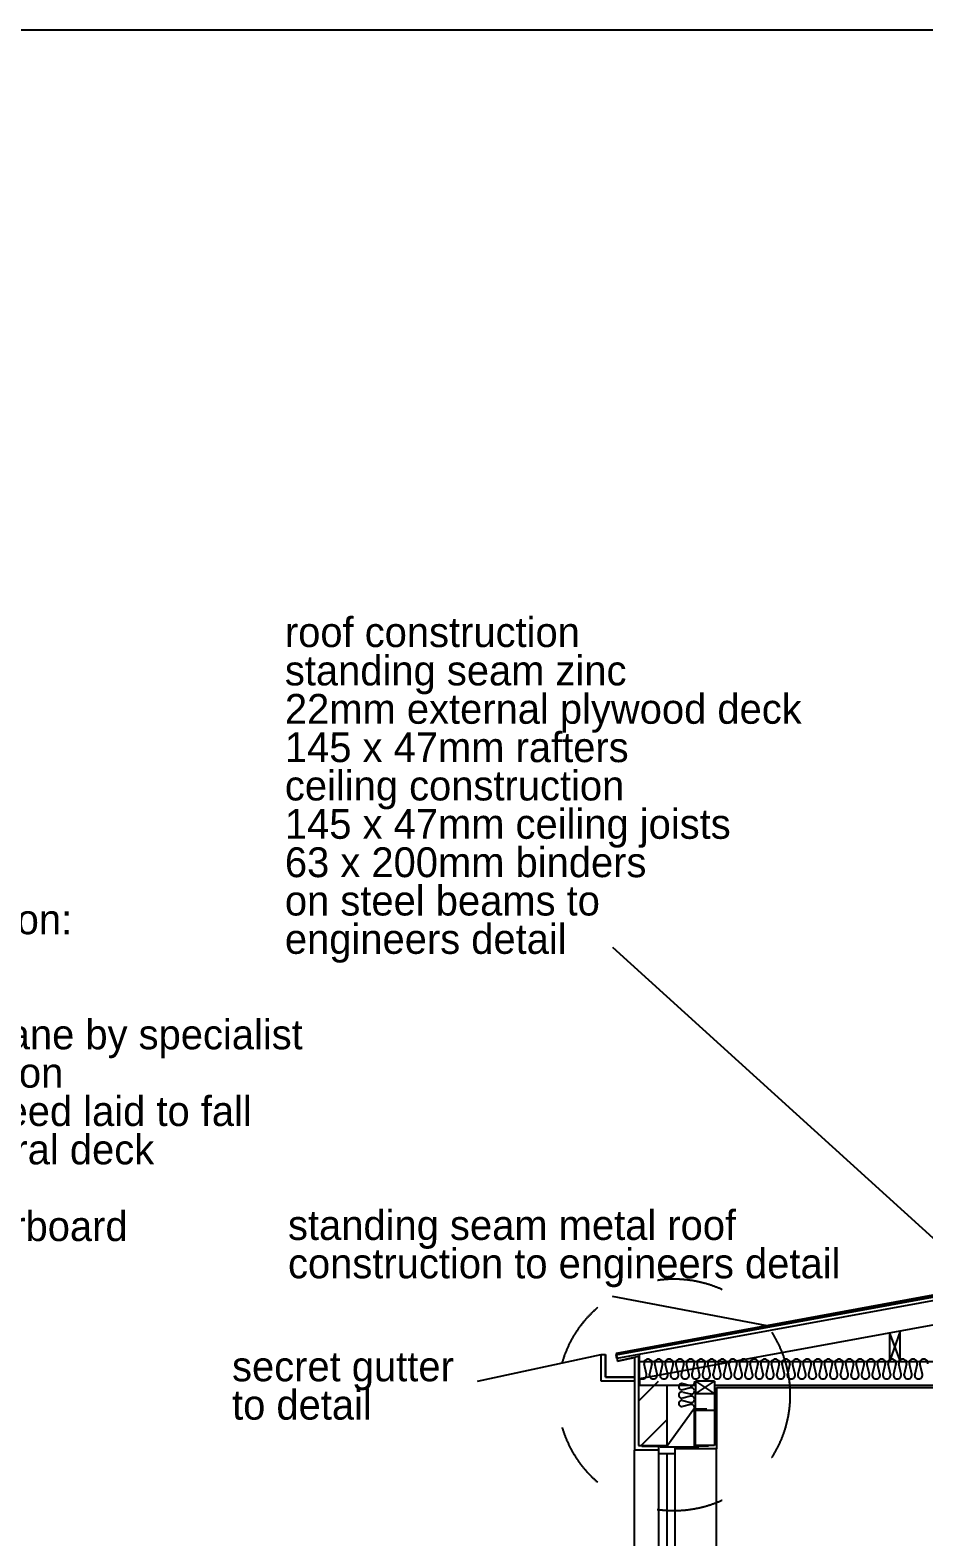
# Model space of a CAD drawing. Header units: millimetres. Extents: x -21022 to 21192, y -14865 to 14865.
# Drawn here: x -4998 to 392, y 5773 to 14865 of the extents above; entities that cross this region are included whole.
import ezdxf

# ---------------------------------------------------------------- set-up
doc = ezdxf.new("R2010")
doc.units = ezdxf.units.MM
doc.linetypes.add('DOT', pattern=[16, 4, -4, 4, -4])
for name, color, linetype, true_color in [('00_-_SECTIONS', 7, 'Continuous', 0xffffff), ('1', 7, 'Continuous', 0xffffff), ('NEW_GF', 7, 'Continuous', 0xffffff)]:
    doc.layers.add(name, color=color, linetype=linetype, true_color=true_color)
pattern_1 = [(45, (0, 0), (-141.4214, 141.4214), [])]

# ---------------------------------------------------------------- blocks, each defined once
blk = doc.blocks.new('WINDOW_IN_SECTION')
at = {"layer": '00_-_SECTIONS', "color": 1, "linetype": 'Continuous', "ltscale": 100}
for p, q in [((151, 4), (312.8, 229)), ((312.8, 229), (392.8, 229)), ((317.8, 4), (317.8, 225)), ((317.8, 225), (372.8, 225)), ((0, 4), (151, 4)), ((110, 0), (342.8, 0)), ((402.8, 4), (317.8, 4))]:
    blk.add_line(p, q, dxfattribs=at)
at = {"layer": '00_-_SECTIONS', "color": 2, "linetype": 'Continuous', "ltscale": 100}
for p, q in [((322.8, 221), (437.7, 221)), ((322.8, 8), (322.8, 221)), ((437.7, 221), (437.7, 8)), ((437.7, 8), (322.8, 8))]:
    blk.add_line(p, q, dxfattribs=at)
at = {"layer": '00_-_SECTIONS'}
for tag in ['Width', 'Version', 'Area', 'TYPE', 'ANGLE', 'Floor', 'Sfb', 'Part_Number', 'Description', 'Manufacturer', 'Quantity', 'Length', 'Height', 'PAT_NAME', 'Group', 'Ht1', 'PREFIX', 'IDENTIFIER', 'NUMBER', 'OUTER_LEAF', 'CAVITY', 'INNER_LEAF', 'REVEAL']:
    blk.add_attdef(tag, (0, 0), '', height=1, dxfattribs=at)
blk = doc.blocks.new('21A0FD4C')
at = {"layer": '00_-_SECTIONS', "color": 1, "linetype": 'Continuous', "ltscale": 100}
for p, q in [((249.2, 370.5), (249.2, 0)), ((249.2, 370.5), (3857.9, 370.5)), ((249.2, 0), (0, 0))]:
    blk.add_line(p, q, dxfattribs=at)
at = {"layer": '00_-_SECTIONS'}
blk.add_attdef('Sfb', (0, 0), '', height=1, dxfattribs=at)
blk = doc.blocks.new('8A2011B0')
at = {"layer": '00_-_SECTIONS', "linetype": 'Continuous', "ltscale": 100}
h = blk.add_hatch(dxfattribs=at)
h.set_pattern_fill('_USER', color=1, scale=200, angle=45, style=0, pattern_type=0)
h.set_pattern_definition(pattern_1)
h.paths.add_polyline_path([(18825.5, 16180.8), (18825.5, 15793.3), (18775.5, 15793.3), (18654.5, 15793.3), (18654.5, 16155.8), (18654.5, 16180.8)])
at = {"layer": '00_-_SECTIONS', "color": 1, "linetype": 'Continuous', "ltscale": 100}
for p, q in [((18498.3, 18801.5), (20958.1, 16566.1)), ((18518.8, 16349.4), (22333.4, 17048.1)), ((19429.7, 16516.2), (18498.3, 16693.3)), ((17683.7, 16180.8), (18429.5, 16342.2)), ((18654.5, 16330.8), (18526.8, 16301.8)), ((18629.5, 16326.6), (18629.5, 15764.3)), ((18825.5, 16155.8), (18825.5, 15793.3)), ((18920.7, 16166.7), (18968.8, 16155.1)), ((18968.8, 16141.4), (18920.7, 16129.8)), ((18920.7, 16116), (18968.8, 16104.4)), ((18992.2, 16180.8), (18992.2, 16173.6)), ((18992.2, 16180.8), (18992.2, 16180.8)), ((18997.2, 16105.8), (19112.2, 16180.8)), ((18997.2, 16180.8), (19112.2, 16105.8)), ((18997.2, 16014.3), (18997.2, 16105.8)), ((18968.8, 16090.7), (18920.7, 16079.1)), ((18920.7, 16065.4), (18968.8, 16053.8)), ((18968.8, 16040), (18920.7, 16028.4)), ((18992.2, 16014.3), (18992.2, 16021.6)), ((18775.5, 15764.3), (18629.5, 15764.3))]:
    blk.add_line(p, q, dxfattribs=at)
at = {"layer": '00_-_SECTIONS', "color": 3, "linetype": 'Continuous', "ltscale": 100}
for p, q in [((18654.5, 16330.8), (18654.5, 15793.3)), ((19112.2, 16180.8), (18997.2, 16180.8)), ((18997.2, 16180.8), (18997.2, 16105.8)), ((19112.2, 16105.8), (18997.2, 16105.8)), ((19112.2, 16180.8), (19112.2, 16105.8)), ((19112.2, 16105.8), (19112.2, 16006.3)), ((18654.5, 15793.3), (18825.5, 15793.3))]:
    blk.add_line(p, q, dxfattribs=at)
at = {"layer": '00_-_SECTIONS', "color": 1, "linetype": 'Continuous', "ltscale": 100}
for centre, start, end in [((18916.2, 16148.2), 76.43025, 283.56975), ((18916.2, 16148.2), 76.43025, 283.56975), ((18916.2, 16097.6), 76.43025, 283.56975), ((18916.2, 16097.6), 76.43025, 283.56975), ((18973.2, 16173.6), 256.43025, 0), ((18973.2, 16173.6), 256.43025, 0), ((18973.2, 16122.9), 0, 103.56975), ((18973.2, 16122.9), 0, 103.56975), ((18973.2, 16122.9), 256.43025, 0), ((18973.2, 16122.9), 256.43025, 0), ((18916.2, 16046.9), 76.43025, 283.56975), ((18916.2, 16046.9), 76.43025, 283.56975), ((18973.2, 16072.2), 0, 103.56975), ((18973.2, 16072.2), 0, 103.56975), ((18973.2, 16072.2), 256.43025, 0), ((18973.2, 16072.2), 256.43025, 0), ((18973.2, 16021.6), 0, 103.56975), ((18973.2, 16021.6), 0, 103.56975)]:
    blk.add_arc(centre, 19, start, end, dxfattribs=at)
at = {"layer": '00_-_SECTIONS', "color": 15, "linetype": 'Continuous', "ltscale": 100}
for s, p in [('roof construction', (16521.4, 20611.6)), ('standing seam zinc ', (16521.4, 20380.2)), ('22mm external plywood deck', (16521.4, 20148.7)), ('145 x 47mm rafters', (16521.4, 19917.3)), ('ceiling construction', (16521.4, 19685.9)), ('145 x 47mm ceiling joists', (16521.4, 19454.5)), ('63 x 200mm binders ', (16521.4, 19223)), ('on steel beams to', (16521.4, 18991.6)), ('deck construction:', (13298.3, 18878.6)), ('engineers detail ', (16521.4, 18760.2)), ('1.5mm membrane by specialist', (13298.3, 18184.3)), ('120mm insulation', (13298.3, 17952.9)), ('135-75mm screed laid to fall', (13298.3, 17721.4)), ('155mm structural deck', (13298.3, 17490)), ('12.5mm plasterboard', (13298.3, 17027.2)), ('standing seam metal roof', (16540.3, 17033.7)), ('construction to engineers detail', (16540.3, 16802.3))]:
    blk.add_text(s, height=180, dxfattribs=at).set_placement(p)
at = {"layer": '00_-_SECTIONS'}
blk.add_attdef('Sfb', (0, 0), '', height=1, dxfattribs=at)
blk = doc.blocks.new('E6629373')
at = {"layer": '00_-_SECTIONS', "color": 1, "linetype": 'Continuous', "ltscale": 100}
for p, q in [((171, 2196), (171, 25)), ((271, 25), (271, 2192)), ((25, 25), (25, 2171)), ((271, 2150), (171, 2150)), ((221, 2150), (221, 75)), ((520.2, 25), (520.2, 2179.5)), ((171, 25), (0, 25)), ((0, 25), (0, 0)), ((545.2, 0), (0, 0)), ((271, 75), (171, 75)), ((545.2, 25), (271, 25)), ((545.2, 0), (545.2, 25))]:
    blk.add_line(p, q, dxfattribs=at)
at = {"layer": '00_-_SECTIONS'}
blk.add_attdef('Sfb', (0, 0), '', height=1, dxfattribs=at)
blk = doc.blocks.new('AB855F3E')
at = {"layer": '00_-_SECTIONS', "color": 1, "linetype": 'Continuous', "ltscale": 100}
for p, q in [((6050.3, 5466.5), (6050.3, 5627.9)), ((6050.3, 5627.9), (6075.3, 5627.9)), ((6075.3, 5627.9), (6075.3, 5491.5)), ((6250.3, 5466.5), (6050.3, 5466.5)), ((6075.3, 5491.5), (6250.3, 5491.5)), ((5515.1, 3979), (6396.3, 2904))]:
    blk.add_line(p, q, dxfattribs=at)
at = {"layer": '00_-_SECTIONS', "color": 2, "linetype": 'Continuous', "ltscale": 100}
for p, q in [((730, 2200), (130, 2200)), ((330, 0), (330, 2200)), ((330, 1100), (330, 2200)), ((330, 1100), (330, 0)), ((730, 0), (130, 0))]:
    blk.add_line(p, q, dxfattribs=at)
at = {"layer": '00_-_SECTIONS', "color": 4, "linetype": 'Continuous', "ltscale": 100}
for p, q in [((259.3, 2270.7), (400.7, 2129.3)), ((400.7, -70.7), (259.3, 70.7))]:
    blk.add_line(p, q, dxfattribs=at)
at = {"layer": '00_-_SECTIONS', "color": 15, "linetype": 'Continuous', "ltscale": 100}
for s, p in [('secret gutter', (3823.5, 5466.5)), ('to detail', (3823.5, 5235.1)), ('door threshold', (4230.5, 4064.1)), ('to detail', (4230.5, 3832.7))]:
    blk.add_text(s, height=180, dxfattribs=at).set_placement(p)
at = {"layer": '00_-_SECTIONS', "color": 3, "linetype": 'Continuous', "ltscale": 100}
blk.add_text('2200', height=180, rotation=90, dxfattribs=at).set_placement((180, 785.5))
at = {"layer": '00_-_SECTIONS'}
blk.add_attdef('Sfb', (0, 0), '', height=1, dxfattribs=at)
blk = doc.blocks.new('ACA546F8')
at = {"layer": '00_-_SECTIONS', "linetype": 'Continuous', "ltscale": 100}
h = blk.add_hatch(dxfattribs=at)
h.set_pattern_fill('_USER', color=1, scale=200, angle=45, style=0, pattern_type=0)
h.set_pattern_definition(pattern_1)
h.paths.add_polyline_path([(10180.2, 650), (10180.2, 1300), (10280.2, 1300), (10280.2, 1250), (10280.2, 650)])
h = blk.add_hatch(dxfattribs=at)
h.set_pattern_fill('net', color=1, scale=100, angle=45, style=0)
h.set_pattern_definition([(45, (0, 0), (-224.506, 224.506), []), (135, (0, 0), (-224.506, -224.506), [])])
h.paths.add_polyline_path([(10180.2, 390), (10180.2, 650), (10280.2, 650), (10280.2, 390)])
h.paths.add_polyline_path([(10180.2, 0), (10180.2, 240), (10280.2, 240), (10280.2, 0)])
h = blk.add_hatch(dxfattribs=at)
h.set_pattern_fill('AR-CONC', color=1, scale=100, angle=30, style=0)
h.paths.add_polyline_path([(0, 30), (2446.9, 30), (2446.9, 180), (0, 180)])
at = {"layer": '00_-_SECTIONS', "color": 1, "linetype": 'Continuous', "ltscale": 100}
for p, q in [((8767.7, 4457.6), (8767.7, 4469.3)), ((8767.7, 3094.5), (8767.7, 4219.3)), ((9645.3, 3094.5), (8767.7, 3094.5)), ((10167.7, 2656.1), (9645.3, 3094.5)), ((10167.7, 2705), (10167.7, 2329.5)), ((10380.2, 2329.5), (10167.7, 2329.5)), ((10167.7, 1300), (10167.7, 650)), ((10280.2, 1300), (10280.2, 390)), ((10280.2, 1300), (10430.2, 1250)), ((10430.2, 1300), (10280.2, 1250)), ((10430.2, 0), (10430.2, 1300)), ((10280.2, 1250), (10430.2, 1250)), ((10285.2, 1250), (10285.2, 1228.7)), ((10308.7, 1210.2), (10356.8, 1221.8)), ((10356.8, 1184.9), (10308.7, 1196.5)), ((10308.7, 1159.5), (10356.8, 1171.1)), ((10356.8, 1134.2), (10308.7, 1145.8)), ((10308.7, 1108.9), (10356.8, 1120.5)), ((10356.8, 1083.5), (10308.7, 1095.1)), ((10308.7, 1058.2), (10356.8, 1069.8)), ((10356.8, 1032.9), (10308.7, 1044.5)), ((10308.7, 1007.5), (10356.8, 1019.1)), ((10356.8, 982.2), (10308.7, 993.8)), ((10308.7, 956.9), (10356.8, 968.5)), ((10356.8, 931.5), (10308.7, 943.1)), ((10308.7, 906.2), (10356.8, 917.8)), ((10356.8, 880.9), (10308.7, 892.5)), ((10308.7, 855.5), (10356.8, 867.1)), ((10356.8, 830.2), (10308.7, 841.8)), ((10308.7, 804.9), (10356.8, 816.5)), ((10356.8, 779.5), (10308.7, 791.1)), ((10308.7, 754.2), (10356.8, 765.8)), ((10356.8, 728.9), (10308.7, 740.5)), ((10285.2, 650), (10285.2, 671.3)), ((10285.2, 650), (10285.2, 650)), ((10308.7, 703.5), (10356.8, 715.1)), ((10356.8, 678.2), (10308.7, 689.8)), ((10280.2, 240), (10280.2, 0))]:
    blk.add_line(p, q, dxfattribs=at)
at = {"layer": '00_-_SECTIONS', "color": 3, "linetype": 'Continuous', "ltscale": 100}
for p, q in [((10180.2, 1300), (10180.2, 390)), ((10180.2, 1300), (10580.2, 1300)), ((10580.2, 1300), (10580.2, 0)), ((10180.2, 240), (10180.2, 0))]:
    blk.add_line(p, q, dxfattribs=at)
at = {"layer": '00_-_SECTIONS', "color": 1, "linetype": 'Continuous', "ltscale": 100}
for centre, start, end in [((10304.2, 1228.7), 180, 283.56975), ((10304.2, 1228.7), 180, 283.56975), ((10304.2, 1178), 76.43025, 180), ((10304.2, 1178), 76.43025, 180), ((10361.2, 1203.3), 256.43025, 103.56975), ((10361.2, 1203.3), 256.43025, 103.56975), ((10304.2, 1178), 180, 283.56975), ((10304.2, 1178), 180, 283.56975), ((10304.2, 1127.3), 76.43025, 180), ((10304.2, 1127.3), 76.43025, 180), ((10304.2, 1127.3), 180, 283.56975), ((10304.2, 1127.3), 180, 283.56975), ((10304.2, 1076.7), 76.43025, 180), ((10304.2, 1076.7), 76.43025, 180), ((10361.2, 1152.7), 256.43025, 103.56975), ((10361.2, 1152.7), 256.43025, 103.56975), ((10361.2, 1102), 256.43025, 103.56975), ((10361.2, 1102), 256.43025, 103.56975), ((10304.2, 1076.7), 180, 283.56975), ((10304.2, 1076.7), 180, 283.56975), ((10304.2, 1026), 76.43025, 180), ((10304.2, 1026), 76.43025, 180), ((10304.2, 1026), 180, 283.56975), ((10304.2, 1026), 180, 283.56975), ((10361.2, 1051.3), 256.43025, 103.56975), ((10361.2, 1051.3), 256.43025, 103.56975), ((10361.2, 1000.7), 256.43025, 103.56975), ((10361.2, 1000.7), 256.43025, 103.56975), ((10304.2, 975.3), 76.43025, 180), ((10304.2, 975.3), 76.43025, 180), ((10304.2, 975.3), 180, 283.56975), ((10304.2, 975.3), 180, 283.56975), ((10304.2, 924.7), 76.43025, 180), ((10304.2, 924.7), 76.43025, 180), ((10304.2, 924.7), 180, 283.56975), ((10304.2, 924.7), 180, 283.56975), ((10361.2, 950), 256.43025, 103.56975), ((10361.2, 950), 256.43025, 103.56975), ((10361.2, 899.3), 256.43025, 103.56975), ((10361.2, 899.3), 256.43025, 103.56975), ((10304.2, 874), 76.43025, 180), ((10304.2, 874), 76.43025, 180), ((10304.2, 874), 180, 283.56975), ((10304.2, 874), 180, 283.56975), ((10304.2, 823.3), 76.43025, 180), ((10304.2, 823.3), 76.43025, 180), ((10304.2, 823.3), 180, 283.56975), ((10304.2, 823.3), 180, 283.56975), ((10361.2, 848.7), 256.43025, 103.56975), ((10361.2, 848.7), 256.43025, 103.56975), ((10304.2, 772.7), 76.43025, 180), ((10304.2, 772.7), 76.43025, 180), ((10304.2, 772.7), 180, 283.56975), ((10304.2, 772.7), 180, 283.56975), ((10304.2, 722), 76.43025, 180), ((10304.2, 722), 76.43025, 180), ((10361.2, 798), 256.43025, 103.56975), ((10361.2, 798), 256.43025, 103.56975), ((10361.2, 747.3), 256.43025, 103.56975), ((10361.2, 747.3), 256.43025, 103.56975), ((10304.2, 722), 180, 283.56975), ((10304.2, 722), 180, 283.56975), ((10304.2, 671.3), 76.43025, 180), ((10304.2, 671.3), 76.43025, 180), ((10361.2, 696.7), 256.43025, 103.56975), ((10361.2, 696.7), 256.43025, 103.56975)]:
    blk.add_arc(centre, 19, start, end, dxfattribs=at)
at = {"layer": '00_-_SECTIONS'}
blk.add_attdef('Sfb', (0, 0), '', height=1, dxfattribs=at)
blk = doc.blocks.new('C8DEB7BC')
at = {"layer": 'NEW_GF', "color": 1, "linetype": 'Continuous', "ltscale": 100}
blk.add_line((42045, 29730), (0, 29730), dxfattribs=at)
at = {"layer": 'NEW_GF'}
blk.add_attdef('Sfb', (0, 0), '', height=1, dxfattribs=at)
blk = doc.blocks.new('B0AF6DDE')
at = {"layer": '1', "color": 2, "linetype": 'DOT', "ltscale": 100}
blk.add_circle((700, 700), 700, dxfattribs=at)
blk.add_arc((700, 700), 700, 0, 0, dxfattribs=at)
blk = doc.blocks.new('E238EB62')
at = {"layer": '1', "color": 6, "linetype": 'Continuous', "ltscale": 100}
for p, q in [((3884.2, 6658), (64.3, 5955.1)), ((0, 5811.5), (0, 5947.9)), ((64.3, 5955.1), (72.4, 5907.5)), ((72.4, 5907.5), (175, 5930.8)), ((175, 5930.8), (175, 5811.5)), ((175, 5811.5), (0, 5811.5))]:
    blk.add_line(p, q, dxfattribs=at)
at = {"layer": '1', "color": 2, "linetype": 'Continuous', "ltscale": 100}
for p, q in [((66, 5945.2), (3885.9, 6644.9)), ((3878.9, 6621.3), (69.7, 5923.5)), ((3813.9, 6462), (205, 5800.9)), ((1777.2, 6088.9), (1713.2, 5906.5)), ((1713.2, 6077.2), (1713.2, 5906.5)), ((1713.2, 6077.2), (1777.2, 5906.5)), ((1777.2, 5906.5), (1777.2, 6088.9)), ((69.7, 5923.5), (66, 5945.2)), ((205, 5800.9), (205, 5948.3)), ((205, 5906.5), (3878.9, 5906.5)), ((1713.2, 5906.5), (1777.2, 5906.5)), ((205, 5800.9), (205, 5761.5)), ((542.8, 5761.5), (205, 5761.5)), ((3878.9, 5761.5), (657.7, 5761.5))]:
    blk.add_line(p, q, dxfattribs=at)
at = {"layer": '1', "color": 1, "linetype": 'Continuous', "ltscale": 100}
for p, q in [((248.3, 5830.5), (233.6, 5891.3)), ((280.3, 5891.3), (265.6, 5830.5)), ((312.3, 5830.5), (297.6, 5891.3)), ((344.3, 5891.3), (329.6, 5830.5)), ((376.3, 5830.5), (361.6, 5891.3)), ((408.3, 5891.3), (393.6, 5830.5)), ((440.3, 5830.5), (425.6, 5891.3)), ((472.3, 5891.3), (457.6, 5830.5)), ((504.3, 5830.5), (489.6, 5891.3)), ((536.3, 5891.3), (521.6, 5830.5)), ((568.3, 5830.5), (553.6, 5891.3)), ((600.3, 5891.3), (585.6, 5830.5)), ((632.3, 5830.5), (617.6, 5891.3)), ((664.3, 5891.3), (649.6, 5830.5)), ((696.3, 5830.5), (681.6, 5891.3)), ((728.3, 5891.3), (713.6, 5830.5)), ((760.3, 5830.5), (745.6, 5891.3)), ((792.3, 5891.3), (777.6, 5830.5)), ((824.3, 5830.5), (809.6, 5891.3)), ((856.3, 5891.3), (841.6, 5830.5)), ((888.3, 5830.5), (873.6, 5891.3)), ((920.3, 5891.3), (905.6, 5830.5)), ((952.3, 5830.5), (937.6, 5891.3)), ((984.3, 5891.3), (969.6, 5830.5)), ((1016.3, 5830.5), (1001.6, 5891.3)), ((1048.3, 5891.3), (1033.6, 5830.5)), ((1080.3, 5830.5), (1065.6, 5891.3)), ((1112.3, 5891.3), (1097.6, 5830.5)), ((1144.3, 5830.5), (1129.6, 5891.3)), ((1176.3, 5891.3), (1161.6, 5830.5)), ((1208.3, 5830.5), (1193.6, 5891.3)), ((1240.3, 5891.3), (1225.6, 5830.5)), ((1272.3, 5830.5), (1257.6, 5891.3)), ((1304.3, 5891.3), (1289.6, 5830.5)), ((1336.3, 5830.5), (1321.6, 5891.3)), ((1368.3, 5891.3), (1353.6, 5830.5)), ((1400.3, 5830.5), (1385.6, 5891.3)), ((1432.3, 5891.3), (1417.6, 5830.5)), ((1464.3, 5830.5), (1449.6, 5891.3)), ((1496.3, 5891.3), (1481.6, 5830.5)), ((1528.3, 5830.5), (1513.6, 5891.3)), ((1560.3, 5891.3), (1545.6, 5830.5)), ((1592.3, 5830.5), (1577.6, 5891.3)), ((1624.3, 5891.3), (1609.6, 5830.5)), ((1656.3, 5830.5), (1641.6, 5891.3)), ((1688.3, 5891.3), (1673.6, 5830.5)), ((1720.3, 5830.5), (1705.6, 5891.3)), ((1752.3, 5891.3), (1737.6, 5830.5)), ((1784.3, 5830.5), (1769.6, 5891.3)), ((1816.3, 5891.3), (1801.6, 5830.5)), ((1848.3, 5830.5), (1833.6, 5891.3)), ((1880.3, 5891.3), (1865.6, 5830.5)), ((1912.3, 5830.5), (1897.6, 5891.3)), ((205, 5800.9), (205, 5800.9)), ((205, 5800.9), (205, 5800.9)), ((205, 5800.9), (225, 5800.9))]:
    blk.add_line(p, q, dxfattribs=at)
for centre, start, end in [((257, 5896.9), 346.43025, 193.56975), ((257, 5896.9), 346.43025, 193.56975), ((321, 5896.9), 346.43025, 193.56975), ((321, 5896.9), 346.43025, 193.56975), ((385, 5896.9), 346.43025, 193.56975), ((385, 5896.9), 346.43025, 193.56975), ((449, 5896.9), 346.43025, 193.56975), ((449, 5896.9), 346.43025, 193.56975), ((513, 5896.9), 346.43025, 193.56975), ((513, 5896.9), 346.43025, 193.56975), ((577, 5896.9), 346.43025, 193.56975), ((577, 5896.9), 346.43025, 193.56975), ((641, 5896.9), 346.43025, 193.56975), ((641, 5896.9), 346.43025, 193.56975), ((705, 5896.9), 346.43025, 193.56975), ((705, 5896.9), 346.43025, 193.56975), ((769, 5896.9), 346.43025, 193.56975), ((769, 5896.9), 346.43025, 193.56975), ((833, 5896.9), 346.43025, 193.56975), ((833, 5896.9), 346.43025, 193.56975), ((897, 5896.9), 346.43025, 193.56975), ((897, 5896.9), 346.43025, 193.56975), ((961, 5896.9), 346.43025, 193.56975), ((961, 5896.9), 346.43025, 193.56975), ((1025, 5896.9), 346.43025, 193.56975), ((1025, 5896.9), 346.43025, 193.56975), ((1089, 5896.9), 346.43025, 193.56975), ((1089, 5896.9), 346.43025, 193.56975), ((1153, 5896.9), 346.43025, 193.56975), ((1153, 5896.9), 346.43025, 193.56975), ((1217, 5896.9), 346.43025, 193.56975), ((1217, 5896.9), 346.43025, 193.56975), ((1281, 5896.9), 346.43025, 193.56975), ((1281, 5896.9), 346.43025, 193.56975), ((1345, 5896.9), 346.43025, 193.56975), ((1345, 5896.9), 346.43025, 193.56975), ((1409, 5896.9), 346.43025, 193.56975), ((1409, 5896.9), 346.43025, 193.56975), ((1473, 5896.9), 346.43025, 193.56975), ((1473, 5896.9), 346.43025, 193.56975), ((1537, 5896.9), 346.43025, 193.56975), ((1537, 5896.9), 346.43025, 193.56975), ((1601, 5896.9), 346.43025, 193.56975), ((1601, 5896.9), 346.43025, 193.56975), ((1665, 5896.9), 346.43025, 193.56975), ((1665, 5896.9), 346.43025, 193.56975), ((1729, 5896.9), 346.43025, 193.56975), ((1729, 5896.9), 346.43025, 193.56975), ((1793, 5896.9), 346.43025, 193.56975), ((1793, 5896.9), 346.43025, 193.56975), ((1857, 5896.9), 346.43025, 193.56975), ((1857, 5896.9), 346.43025, 193.56975), ((1921, 5896.9), 346.43025, 193.56975), ((1921, 5896.9), 346.43025, 193.56975), ((225, 5824.9), 270, 13.56975), ((225, 5824.9), 270, 13.56975), ((289, 5824.9), 166.43025, 270), ((289, 5824.9), 166.43025, 270), ((289, 5824.9), 270, 13.56975), ((289, 5824.9), 270, 13.56975), ((353, 5824.9), 166.43025, 270), ((353, 5824.9), 166.43025, 270), ((353, 5824.9), 270, 13.56975), ((353, 5824.9), 270, 13.56975), ((417, 5824.9), 166.43025, 270), ((417, 5824.9), 166.43025, 270), ((417, 5824.9), 270, 13.56975), ((417, 5824.9), 270, 13.56975), ((481, 5824.9), 166.43025, 270), ((481, 5824.9), 166.43025, 270), ((481, 5824.9), 270, 13.56975), ((481, 5824.9), 270, 13.56975), ((545, 5824.9), 166.43025, 270), ((545, 5824.9), 166.43025, 270), ((545, 5824.9), 270, 13.56975), ((545, 5824.9), 270, 13.56975), ((609, 5824.9), 166.43025, 270), ((609, 5824.9), 166.43025, 270), ((609, 5824.9), 270, 13.56975), ((609, 5824.9), 270, 13.56975), ((673, 5824.9), 166.43025, 270), ((673, 5824.9), 166.43025, 270), ((673, 5824.9), 270, 13.56975), ((673, 5824.9), 270, 13.56975), ((737, 5824.9), 166.43025, 270), ((737, 5824.9), 166.43025, 270), ((737, 5824.9), 270, 13.56975), ((737, 5824.9), 270, 13.56975), ((801, 5824.9), 166.43025, 270), ((801, 5824.9), 166.43025, 270), ((801, 5824.9), 270, 13.56975), ((801, 5824.9), 270, 13.56975), ((865, 5824.9), 166.43025, 270), ((865, 5824.9), 166.43025, 270), ((865, 5824.9), 270, 13.56975), ((865, 5824.9), 270, 13.56975), ((929, 5824.9), 166.43025, 270), ((929, 5824.9), 166.43025, 270), ((929, 5824.9), 270, 13.56975), ((929, 5824.9), 270, 13.56975), ((993, 5824.9), 166.43025, 270), ((993, 5824.9), 166.43025, 270), ((993, 5824.9), 270, 13.56975), ((993, 5824.9), 270, 13.56975), ((1057, 5824.9), 166.43025, 270), ((1057, 5824.9), 166.43025, 270), ((1057, 5824.9), 270, 13.56975), ((1057, 5824.9), 270, 13.56975), ((1121, 5824.9), 166.43025, 270), ((1121, 5824.9), 166.43025, 270), ((1121, 5824.9), 270, 13.56975), ((1121, 5824.9), 270, 13.56975), ((1185, 5824.9), 166.43025, 270), ((1185, 5824.9), 166.43025, 270), ((1185, 5824.9), 270, 13.56975), ((1185, 5824.9), 270, 13.56975), ((1249, 5824.9), 166.43025, 270), ((1249, 5824.9), 166.43025, 270), ((1249, 5824.9), 270, 13.56975), ((1249, 5824.9), 270, 13.56975), ((1313, 5824.9), 166.43025, 270), ((1313, 5824.9), 166.43025, 270), ((1313, 5824.9), 270, 13.56975), ((1313, 5824.9), 270, 13.56975), ((1377, 5824.9), 166.43025, 270), ((1377, 5824.9), 166.43025, 270), ((1377, 5824.9), 270, 13.56975), ((1377, 5824.9), 270, 13.56975), ((1441, 5824.9), 166.43025, 270), ((1441, 5824.9), 166.43025, 270), ((1441, 5824.9), 270, 13.56975), ((1441, 5824.9), 270, 13.56975), ((1505, 5824.9), 166.43025, 270), ((1505, 5824.9), 166.43025, 270), ((1505, 5824.9), 270, 13.56975), ((1505, 5824.9), 270, 13.56975), ((1569, 5824.9), 166.43025, 270), ((1569, 5824.9), 166.43025, 270), ((1569, 5824.9), 270, 13.56975), ((1569, 5824.9), 270, 13.56975), ((1633, 5824.9), 166.43025, 270), ((1633, 5824.9), 166.43025, 270), ((1633, 5824.9), 270, 13.56975), ((1633, 5824.9), 270, 13.56975), ((1697, 5824.9), 166.43025, 270), ((1697, 5824.9), 166.43025, 270), ((1697, 5824.9), 270, 13.56975), ((1697, 5824.9), 270, 13.56975), ((1761, 5824.9), 166.43025, 270), ((1761, 5824.9), 166.43025, 270), ((1761, 5824.9), 270, 13.56975), ((1761, 5824.9), 270, 13.56975), ((1825, 5824.9), 166.43025, 270), ((1825, 5824.9), 166.43025, 270), ((1825, 5824.9), 270, 13.56975), ((1825, 5824.9), 270, 13.56975), ((1889, 5824.9), 166.43025, 270), ((1889, 5824.9), 166.43025, 270), ((1889, 5824.9), 270, 13.56975), ((1889, 5824.9), 270, 13.56975)]:
    blk.add_arc(centre, 24, start, end, dxfattribs=at)

msp = doc.modelspace()

# ---------------------------------------------------------------- block references
at = {"layer": '00_-_SECTIONS'}
for name, p in [('8A2011B0', (-19983.3, -9469.4)), ('ACA546F8', (-980.1, 3823.9)), ('AB855F3E', (-7604.1, 1244.9)), ('21A0FD4C', (-1107.8, 6303.4)), ('WINDOW_IN_SECTION', (-1308.8, 6315.9)), ('E6629373', (-1378.8, 4123.9))]:
    msp.add_blockref(name, p, dxfattribs=at)
at = {"layer": '1'}
for name, p in [('E238EB62', (-1528.8, 924.9)), ('B0AF6DDE', (-1815.5, 5929.4))]:
    msp.add_blockref(name, p, dxfattribs=at)
at = {"layer": 'NEW_GF'}
msp.add_blockref('C8DEB7BC', (-21022.5, -14865), dxfattribs=at)

doc.saveas('drawing.dxf')
